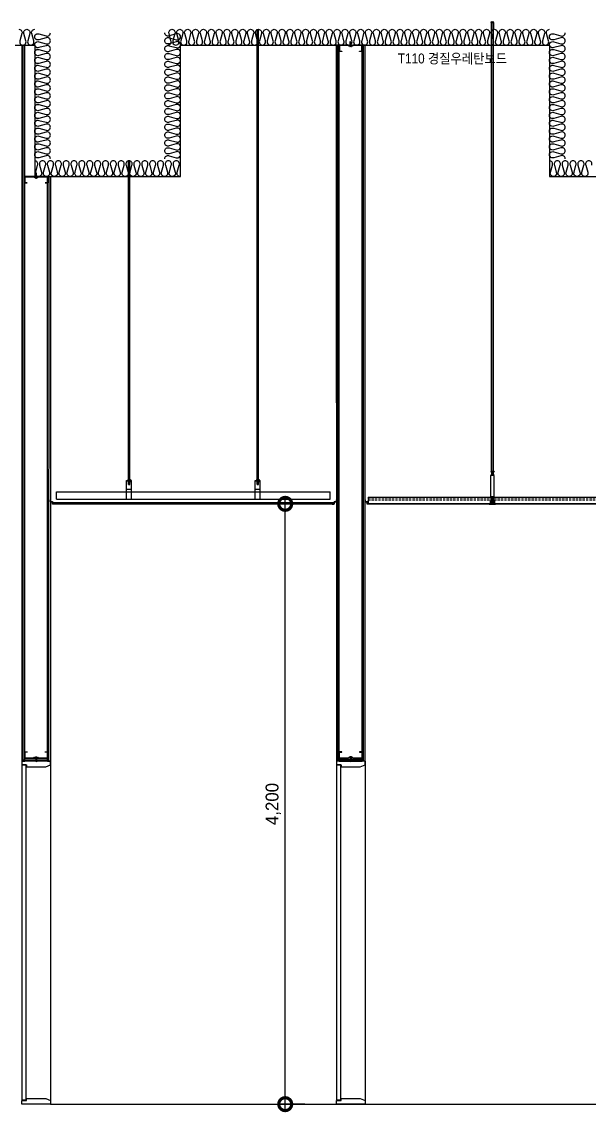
# Model space of a CAD drawing. Header units: millimetres. Extents: x 17311 to 801382, y -242618 to -104888.
# Drawn here: x 294861 to 298828, y -169286 to -161657 of the extents above; entities that cross this region are included whole.
import ezdxf
from ezdxf.enums import TextEntityAlignment as Align

# ---------------------------------------------------------------- set-up
doc = ezdxf.new("R2010")
doc.units = ezdxf.units.MM
doc.header["$LTSCALE"] = 250
for name, pattern in [('A2', [8, 2, -2, 2, -2]), ('CENTER', [50.8, 31.75, -6.35, 6.35, -6.35]), ('CENTER2', [28.575, 19.05, -3.175, 3.175, -3.175]), ('HIDDEN', [9.525, 6.35, -3.175])]:
    doc.linetypes.add(name, pattern=pattern)
doc.layers.get('Defpoints').update_dxf_attribs({"color": 151})
for name, color, linetype in [('8입면선', 8, 'Continuous'), ('A-CEIL', 8, 'Continuous'), ('A-CEIL_EL', 8, 'Continuous'), ('A-DOOR', 4, 'Continuous'), ('A-ELE8', 8, 'Continuous'), ('A-FIN', 6, 'Continuous'), ('A-WALL-D', 7, 'Continuous'), ('C-1', 252, 'Continuous'), ('C-HANGER', 8, 'Continuous'), ('C-HANGER-C', 8, 'Continuous'), ('C-sec', 252, 'Continuous'), ('C-STL4', 252, 'Continuous'), ('C-STL6', 8, 'Continuous'), ('C-T-BAR MAIN-', 252, 'Continuous'), ('C-삼성엔지니어링_CEILING', 252, 'Continuous'), ('C-압출', 252, 'Continuous'), ('GAGAM-DT', 7, 'Continuous'), ('ISL', 251, 'Continuous'), ('MO-S', 3, 'Continuous'), ('입면', 7, 'Continuous')]:
    doc.layers.add(name, color=color, linetype=linetype)
doc.layers.add('C-중심선', color=252, linetype='CENTER2', lineweight=20)
doc.layers.add('CK', color=221, linetype='Continuous', plot=False)
doc.layers.add('NOPLOT-단열', color=225, linetype='Continuous', plot=False)
doc.styles.add('Gdim', font='')
doc.styles.get('Gdim').set_extended_font_data('Dotum')
doc.dimstyles.new('Gdim50', dxfattribs={"dimscale": 30, "dimtxt": 3, "dimasz": 6, "dimexe": 1.5, "dimexo": 2, "dimgap": 1, "dimtad": 1, "dimdec": 0, "dimzin": 0, "dimdsep": 46, "dimlunit": 6, "dimtxsty": 'Gdim', "dimblk": 'DOTSMALL', "dimcen": 1.5, "dimdle": 1.5, "dimclrd": 256, "dimclre": 256, "dimclrt": 256, "dimazin": 0, "dimtfac": 1, "dimtdec": 0, "dimtix": 1, "dimtmove": 2, "dimatfit": 3, "dimldrblk": 'DOTSMALL', "dimfxl": 1.5, "dimtolj": 1, "dimtzin": 0, "dimlwd": -1, "dimlwe": -1, "dimarcsym": 1})

# ---------------------------------------------------------------- blocks, each defined once
blk = doc.blocks.new('usgh')
at = {"layer": 'C-STL4'}
blk.add_lwpolyline([(1763311, 329517), (1763311, 329599), (1763381, 329599), (1763381, 329517)], close=True, dxfattribs=at)
at = {"layer": 'C-압출', "color": 252, "linetype": 'Continuous', "lineweight": 40, "extrusion": (0, 0, -1)}
for p, q in [((1763325, 329522), (1763320, 329517)), ((1763325, 329599), (1763322, 329596)), ((1763322, 329596), (1763325, 329592)), ((1763325, 329592), (1763322, 329588)), ((1763322, 329588), (1763325, 329584)), ((1763325, 329584), (1763322, 329580)), ((1763322, 329580), (1763325, 329576)), ((1763325, 329576), (1763322, 329572)), ((1763322, 329572), (1763325, 329568)), ((1763325, 329568), (1763322, 329565)), ((1763322, 329565), (1763325, 329561)), ((1763325, 329561), (1763322, 329557)), ((1763322, 329557), (1763325, 329553)), ((1763325, 329553), (1763322, 329549)), ((1763322, 329549), (1763325, 329545)), ((1763325, 329545), (1763322, 329541)), ((1763322, 329541), (1763325, 329538)), ((1763325, 329538), (1763322, 329534)), ((1763322, 329534), (1763325, 329530)), ((1763325, 329530), (1763322, 329526)), ((1763322, 329526), (1763325, 329522)), ((1763363, 329517), (1763368, 329522)), ((1763364, 329596), (1763368, 329599)), ((1763368, 329592), (1763364, 329596)), ((1763364, 329588), (1763368, 329592)), ((1763368, 329584), (1763364, 329588)), ((1763364, 329580), (1763368, 329584)), ((1763368, 329576), (1763364, 329580)), ((1763364, 329572), (1763368, 329576)), ((1763368, 329568), (1763364, 329572)), ((1763364, 329565), (1763368, 329568)), ((1763368, 329561), (1763364, 329565)), ((1763364, 329557), (1763368, 329561)), ((1763368, 329553), (1763364, 329557)), ((1763364, 329549), (1763368, 329553)), ((1763368, 329545), (1763364, 329549)), ((1763364, 329541), (1763368, 329545)), ((1763368, 329538), (1763364, 329541)), ((1763364, 329534), (1763368, 329538)), ((1763368, 329530), (1763364, 329534)), ((1763364, 329526), (1763368, 329530)), ((1763368, 329522), (1763364, 329526))]:
    blk.add_line(p, q, dxfattribs=at)
at = {"layer": 'C-중심선'}
blk.add_line((1763346, 329623), (1763346, 329480), dxfattribs=at)
blk = doc.blocks.new('r6okghj')
at = {"layer": 'C-삼성엔지니어링_CEILING'}
for p, q in [((1770244, 316436), (1770234, 316431)), ((1770344, 316436), (1770244, 316436)), ((1770253, 316436), (1770264, 316431)), ((1770274, 316436), (1770264, 316431)), ((1770264, 316396), (1770264, 316431)), ((1770314, 316436), (1770324, 316431)), ((1770334, 316436), (1770324, 316431)), ((1770324, 316396), (1770324, 316431)), ((1770344, 316436), (1770354, 316431)), ((1770244, 316390), (1770234, 316396)), ((1770253, 316390), (1770264, 316396)), ((1770274, 316390), (1770264, 316396)), ((1770314, 316390), (1770324, 316396)), ((1770334, 316390), (1770324, 316396)), ((1770344, 316390), (1770354, 316396))]:
    blk.add_line(p, q, dxfattribs=at)
for points in [[(1770234, 316431), (1770234, 316396)], [(1770354, 316396), (1770354, 316431)], [(1770244, 316390), (1770344, 316390)]]:
    blk.add_lwpolyline(points, dxfattribs=at)
blk = doc.blocks.new('격자틀-1')
at = {"layer": 'C-HANGER'}
for p, q in [((-16.4, 230.4), (6.3, 230.4)), ((-16.4, 230.4), (-16.4, 228.9)), ((-16.4, 228.9), (6.3, 228.9)), ((6.3, 230.4), (6.3, 228.9))]:
    blk.add_line(p, q, dxfattribs=at)
at = {"layer": 'C-HANGER-C'}
for p, q in [((-16.1, 52.1), (-16.1, 202)), ((6, 202), (-16.1, 202)), ((6, 52.1), (6, 202)), ((6, 52.1), (-16.1, 52.1))]:
    blk.add_line(p, q, dxfattribs=at)
at = {"layer": 'C-STL6', "linetype": 'CENTER2', "ltscale": 20}
blk.add_line((-5, 52.7), (-5, -5), dxfattribs=at)
at = {"layer": 'C-T-BAR MAIN-'}
blk.add_lwpolyline([(-14.3, 41.1), (-14.3, 52.1), (4.2, 52.1), (4.2, 41.1), (2.2, 41.1), (2.2, 50.1), (-12.3, 50.1), (-12.3, 41.1), (-14.3, 41.1)], dxfattribs=at)
at = {"layer": 'C-삼성엔지니어링_CEILING'}
for p, q in [((-14, 202), (-14, 203.8)), ((-12.4, 210.8), (-13.9, 209.9)), ((-12.4, 203.8), (-13.9, 204.7)), ((2.3, 210.8), (-12.4, 210.8)), ((2.3, 203.8), (-12.4, 203.8)), ((-11.1, 210.8), (-9.5, 209.9)), ((-11.1, 203.8), (-9.5, 204.7)), ((-10.7, 220.3), (-2.2, 222)), ((-10.7, 220.3), (-9.9, 221.6)), ((-10.7, 218.1), (1, 220.5)), ((-10.7, 220.3), (-9.9, 219.4)), ((-10.7, 218.1), (-9.9, 219.4)), ((-10.7, 215.9), (1, 218.3)), ((-10.7, 218.1), (-9.9, 217.2)), ((-10.7, 215.9), (-9.9, 217.2)), ((-10.7, 213.7), (1, 216.1)), ((-10.7, 215.9), (-9.9, 215)), ((-10.7, 213.7), (-9.9, 215)), ((-10.7, 213.7), (-9.9, 212.8)), ((-10.4, 213.4), (-10.4, 210.8)), ((-10.3, 222), (-9.9, 221.6)), ((-9.9, 221.6), (-7.6, 222)), ((-9.9, 221.6), (-7.6, 222)), ((-9.9, 219.4), (-0.2, 221.3)), ((-9.9, 219.4), (-0.2, 221.3)), ((-9.9, 217.2), (-0.2, 219.1)), ((-9.9, 217.2), (-0.2, 219.1)), ((-9.9, 215), (-0.2, 216.9)), ((-9.9, 215), (-0.2, 216.9)), ((-9.9, 212.8), (-0.2, 214.7)), ((-9.9, 212.8), (-0.2, 214.7)), ((-8, 210.8), (-9.5, 209.9)), ((-9.5, 204.7), (-9.5, 209.9)), ((-8, 203.8), (-9.5, 204.7)), ((-2.1, 210.8), (-0.6, 209.9)), ((-2.1, 203.8), (-0.6, 204.7)), ((1, 210.8), (-0.6, 209.9)), ((-0.6, 204.7), (-0.6, 209.9)), ((1, 203.8), (-0.6, 204.7)), ((-0.2, 221.3), (0.4, 222)), ((-0.2, 221.3), (1, 220.5)), ((-0.2, 219.1), (1, 220.5)), ((-0.2, 219.1), (1, 218.3)), ((-0.2, 216.9), (1, 218.3)), ((-0.2, 216.9), (1, 216.1)), ((-0.2, 214.7), (1, 216.1)), ((0.3, 215.3), (0.3, 210.8)), ((0.3, 215.3), (0.3, 210.8)), ((2.3, 210.8), (3.8, 209.9)), ((2.3, 203.8), (3.8, 204.7)), ((3.9, 202), (3.9, 203.8))]:
    blk.add_line(p, q, dxfattribs=at)
for points in [[(3.9, 203.8), (-14, 203.8)], [(-13.9, 209.9), (-13.9, 204.7)], [(-12.4, 203.8), (2.3, 203.8)], [(3.8, 204.7), (3.8, 209.9)]]:
    blk.add_lwpolyline(points, dxfattribs=at)
at = {"layer": 'C-압출', "linetype": 'Continuous', "lineweight": 40, "extrusion": (0, 0, -1)}
for p, q in [((-25.1, 0.3), (-25.1, 2.2)), ((-24.8, 2.5), (-12.6, 2.5)), ((-10.1, 0), (-24.8, 0)), ((-12.3, 2.8), (-12.3, 28.3)), ((-10.1, 50), (-8.3, 50)), ((-9.8, 19.7), (-9.8, 18.9)), ((-9.8, 18.9), (-9.2, 18.3)), ((-9.2, 18.3), (-9.8, 17.6)), ((-9.8, 17.6), (-9.2, 17)), ((-9.2, 17), (-9.8, 16.4)), ((-9.8, 16.4), (-9.2, 15.8)), ((-9.2, 15.8), (-9.8, 15.1)), ((-9.8, 15.1), (-9.2, 14.5)), ((-9.2, 14.5), (-9.8, 13.9)), ((-9.8, 13.9), (-9.2, 13.2)), ((-9.2, 13.2), (-9.8, 12.6)), ((-9.8, 12.6), (-9.2, 12)), ((-9.2, 12), (-9.8, 11.4)), ((-9.8, 11.4), (-9.2, 10.8)), ((-9.2, 10.8), (-9.8, 10.1)), ((-9.8, 10.1), (-9.2, 9.5)), ((-9.2, 9.5), (-9.8, 8.9)), ((-9.8, 8.9), (-9.2, 8.2)), ((-9.2, 8.2), (-9.8, 7.6)), ((-9.8, 7.6), (-9.2, 7)), ((-9.2, 7), (-9.8, 6.4)), ((-9.8, 6.4), (-9.2, 5.8)), ((-9.2, 5.8), (-9.8, 5.1)), ((-9.8, 5.1), (-9.2, 4.5)), ((-9.2, 4.5), (-9.8, 3.9)), ((-9.8, 3.9), (-9.2, 3.2)), ((-9.2, 3.2), (-9.8, 2.6)), ((-9.8, 2.6), (-9.2, 2)), ((-9.2, 2), (-9.8, 1.4)), ((-9.8, 1.4), (-9.8, 0.6)), ((-9.8, 0.6), (-9.8, 0.3)), ((-0.6, 20), (-9.5, 20)), ((-8.1, 49.7), (-8.1, 49.5)), ((-2, 49), (-2, 49.7)), ((-1.7, 50), (0.1, 50)), ((-0.9, 17.6), (-0.3, 18.3)), ((-0.3, 17), (-0.9, 17.6)), ((-0.9, 16.4), (-0.3, 17)), ((-0.3, 15.8), (-0.9, 16.4)), ((-0.9, 15.1), (-0.3, 15.8)), ((-0.3, 14.5), (-0.9, 15.1)), ((-0.9, 13.9), (-0.3, 14.5)), ((-0.3, 13.2), (-0.9, 13.9)), ((-0.9, 12.6), (-0.3, 13.2)), ((-0.3, 12), (-0.9, 12.6)), ((-0.9, 11.4), (-0.3, 12)), ((-0.3, 10.8), (-0.9, 11.4)), ((-0.9, 10.1), (-0.3, 10.8)), ((-0.3, 9.5), (-0.9, 10.1)), ((-0.9, 8.9), (-0.3, 9.5)), ((-0.3, 8.2), (-0.9, 8.9)), ((-0.9, 7.6), (-0.3, 8.2)), ((-0.3, 7), (-0.9, 7.6)), ((-0.9, 6.4), (-0.3, 7)), ((-0.3, 5.8), (-0.9, 6.4)), ((-0.9, 5.1), (-0.3, 5.8)), ((-0.3, 4.5), (-0.9, 5.1)), ((-0.9, 3.9), (-0.3, 4.5)), ((-0.3, 3.2), (-0.9, 3.9)), ((-0.9, 2.6), (-0.3, 3.2)), ((-0.3, 2), (-0.9, 2.6)), ((-0.9, 1.4), (-0.3, 2)), ((-0.3, 0.8), (-0.9, 1.4)), ((-0.3, 18.3), (-0.3, 19.7)), ((-0.3, 0.3), (-0.3, 0.8)), ((14.7, 0), (0, 0)), ((2.2, 28.3), (2.2, 2.8)), ((2.5, 2.5), (14.7, 2.5)), ((14.9, 2.2), (14.9, 0.3))]:
    blk.add_line(p, q, dxfattribs=at)
at = {"layer": 'C-압출', "linetype": 'Continuous', "lineweight": 40}
for p, q in [((-12.3, 28.3), (-12.3, 49.7)), ((-12, 50), (-8.3, 50)), ((-9.3, 31.3), (-9.3, 44.7)), ((-9, 45), (-8.3, 45)), ((-9, 31), (-1.1, 31)), ((-8.1, 49.7), (-8.1, 45.3)), ((-2, 49.7), (-2, 45.3)), ((-1.7, 50), (1.9, 50)), ((-1.7, 45), (-1.1, 45)), ((-0.8, 31.3), (-0.8, 44.7)), ((2.2, 28.3), (2.2, 49.7))]:
    blk.add_line(p, q, dxfattribs=at)
at = {"layer": 'C-압출', "linetype": 'Continuous', "lineweight": 40, "extrusion": (0, 0, -1)}
for centre, start, end in [((24.8, 0.3), 270, 0), ((12.6, 2.8), 180, 270), ((10.1, 0.3), 180, 270), ((9.5, 19.7), 0, 90), ((8.3, 49.7), 90, 180), ((1.7, 49.7), 0, 90), ((0.6, 19.7), 90, 180), ((0, 0.3), 270, 0), ((-2.5, 2.8), 270, 0), ((-14.7, 2.2), 90, 180), ((-14.7, 0.3), 180, 270)]:
    blk.add_arc(centre, 0.3, start, end, dxfattribs=at)
at = {"layer": 'C-압출', "linetype": 'Continuous', "lineweight": 40}
for centre, start, end in [((-12, 49.7), 90, 180), ((-9, 44.7), 90, 180), ((-9, 31.3), 180, 270), ((-8.3, 49.7), 0, 90), ((-8.3, 45.3), 270, 0), ((-1.7, 45.3), 180, 270), ((-1.1, 44.7), 0, 90), ((-1.1, 31.3), 270, 0), ((1.9, 49.7), 0, 90)]:
    blk.add_arc(centre, 0.3, start, end, dxfattribs=at)
at = {"layer": 'C-압출'}
blk.add_arc((-1.7, 49.7), 0.3, 90, 180, dxfattribs=at)
at = {"layer": 'C-중심선', "linetype": 'CENTER', "lineweight": 5}
blk.add_line((-14.5, 25.5), (4.4, 25.5), dxfattribs=at)
at = {"layer": 'C-HANGER-C'}
for name, p, xscale, yscale, zscale in [('r6okghj', (-263370.1, -46847), 0.1487691112046762, 0.1487691112046762, 0.1487691112046762), ('usgh', (-176673.6, -32977.4), 0.1001893939418906, 0.1001893939418906, 0.1001893939418906)]:
    blk.add_blockref(name, p, dxfattribs=dict(at, xscale=xscale, yscale=yscale, zscale=zscale))
blk = doc.blocks.new('_DotSmall')
at = {"color": 0, "linetype": 'ByBlock', "const_width": 0.5}
blk.add_lwpolyline([(-0.0625, 0, 1), (0.0625, 0, 1)], format="xyb", close=True, dxfattribs=at)
blk = doc.blocks.new('*D60')
at = {"layer": 'CK', "transparency": 16777216}
for p, q in [((296702.6, -169274.5), (296702.6, -164984.5)), ((296840.9, -165029.5), (296657.6, -165029.5)), ((296840.9, -169229.5), (296657.6, -169229.5))]:
    blk.add_line(p, q, dxfattribs=at)
at = {"layer": 'Defpoints', "color": 0, "transparency": 16777216}
for p in [(296702.6, -165029.5), (296900.9, -165029.5), (296900.9, -169229.5)]:
    blk.add_point(p, dxfattribs=at)
at = {"layer": 'CK', "transparency": 16777216, "xscale": 180, "yscale": 180, "zscale": 180}
for p, rotation in [((296702.6, -165029.5), 90), ((296702.6, -169229.5), 270)]:
    blk.add_blockref('_DotSmall', p, dxfattribs=dict(at, rotation=rotation))
at = {"layer": 'CK', "transparency": 16777216, "insert": (296618.9, -167129.5), "char_height": 90, "attachment_point": 5, "rotation": 90, "style": 'Gdim'}
blk.add_mtext('\\A1;4,200', dxfattribs=at)
blk = doc.blocks.new('*U94')
at = {"layer": '8입면선', "color": 8}
for p, q in [((10, 0), (9.4, 5010)), ((190, 0), (189.4, 5010)), ((190, 10), (10, 10))]:
    blk.add_line(p, q, dxfattribs=at)
at = {"layer": 'A-WALL-D'}
for p, q in [((-0.6, 5010), (0, 0)), ((19.4, 5010), (-0.6, 5010)), ((20, 10), (19.4, 5010)), ((180, 10), (179.4, 5010)), ((199.4, 5010), (179.4, 5010)), ((199.4, 5010), (200, 0)), ((20, 0), (0, 0)), ((180, 20), (20, 20)), ((20, 0), (180, 0)), ((200, 0), (180, 0))]:
    blk.add_line(p, q, dxfattribs=at)
at = {"layer": 'GAGAM-DT', "color": 8}
for p, q in [((97.1, 5004.2), (97.1, 5035.6)), ((102.1, 5030.1), (97.1, 5035.6)), ((104.6, 5004.2), (94.6, 5004.2)), ((94.6, 5004.2), (94.6, 5000.7)), ((103.1, 4999.2), (96.1, 4999.2)), ((97.1, 5004.2), (97.1, 4999.2)), ((102.1, 5004.2), (102.1, 5030.1)), ((102.1, 5004.2), (102.1, 4999.2)), ((104.6, 5004.2), (104.6, 5000.7)), ((95.1, 25.8), (95.1, 29.3)), ((105.1, 25.8), (95.1, 25.8)), ((103.6, 30.8), (96.7, 30.8)), ((97.6, 25.8), (97.6, 30.8)), ((97.6, 25.8), (97.6, -5.6)), ((102.6, 25.8), (102.6, 30.8)), ((102.6, 25.8), (102.6, -0.1)), ((105.1, 25.8), (105.1, 29.3)), ((102.6, -0.1), (97.6, -5.6))]:
    blk.add_line(p, q, dxfattribs=at)
for centre, start, end in [((96.1, 5000.7), 180, 270), ((103.1, 5000.7), 270, 0), ((96.7, 29.3), 90, 180), ((103.6, 29.3), 0, 90)]:
    blk.add_arc(centre, 1.51, start, end, dxfattribs=at)
at = {"layer": '입면', "color": 6}
for p, q in [((19.4, 4965), (19.4, 5010)), ((19.4, 5010), (84.8, 5010)), ((37.3, 4965), (19.4, 4965)), ((84.2, 5008.8), (20.6, 5008.8)), ((20.6, 5008.8), (20.6, 4966.2)), ((20.6, 4966.2), (37.3, 4966.2)), ((37.3, 4966.2), (37.3, 4965)), ((89.2, 5003), (84.2, 5008.8)), ((84.8, 5010), (89.8, 5004.2)), ((109.7, 5003), (89.2, 5003)), ((89.8, 5004.2), (109.1, 5004.2)), ((109.1, 5004.2), (114.1, 5010)), ((114.7, 5008.8), (109.7, 5003)), ((114.1, 5010), (179.4, 5010)), ((178.2, 5008.8), (114.7, 5008.8)), ((161.6, 4965), (161.6, 4966.2)), ((161.6, 4966.2), (178.2, 4966.2)), ((179.4, 4965), (161.6, 4965)), ((178.2, 4966.2), (178.2, 5008.8)), ((179.4, 5010), (179.4, 4965)), ((37.8, 65), (20, 65)), ((20, 65), (20, 20)), ((20, 20), (85.3, 20)), ((21.2, 21.2), (21.2, 63.8)), ((21.2, 63.8), (37.8, 63.8)), ((84.8, 21.2), (21.2, 21.2)), ((37.8, 63.8), (37.8, 65)), ((89.8, 27), (84.8, 21.2)), ((85.3, 20), (90.3, 25.8)), ((110.2, 27), (89.8, 27)), ((90.3, 25.8), (109.7, 25.8)), ((109.7, 25.8), (114.7, 20)), ((115.2, 21.2), (110.2, 27)), ((114.7, 20), (180, 20)), ((178.8, 21.2), (115.2, 21.2)), ((180, 65), (162.2, 65)), ((162.2, 65), (162.2, 63.8)), ((162.2, 63.8), (178.8, 63.8)), ((178.8, 63.8), (178.8, 21.2)), ((180, 20), (180, 65))]:
    blk.add_line(p, q, dxfattribs=at)
blk = doc.blocks.new('A$Cb1629e6f')
at = {"layer": '8입면선', "color": 8}
for p, q in [((-10, 0), (-10.4, 5010)), ((-190, 0), (-190.4, 4090)), ((-10, 10), (-190, 10))]:
    blk.add_line(p, q, dxfattribs=at)
at = {"layer": 'A-WALL-D'}
for p, q in [((-20, 10), (-20.4, 5010)), ((-0.4, 5010), (-20.4, 5010)), ((-0.4, 5010), (0, 0)), ((-200.4, 4090), (-200, 0)), ((-180.4, 4090), (-200.4, 4090)), ((-180, 10), (-180.4, 4090)), ((-180, 0), (-200, 0)), ((-20, 20), (-180, 20)), ((-180, 0), (-20, 0)), ((0, 0), (-20, 0))]:
    blk.add_line(p, q, dxfattribs=at)
at = {"layer": 'GAGAM-DT', "color": 8}
for p, q in [((-95.3, 4084.2), (-105.3, 4084.2)), ((-105.3, 4084.2), (-105.3, 4080.7)), ((-96.8, 4079.2), (-103.8, 4079.2)), ((-102.8, 4084.2), (-102.8, 4115.6)), ((-97.8, 4110.1), (-102.8, 4115.6)), ((-102.8, 4084.2), (-102.8, 4079.2)), ((-97.8, 4084.2), (-97.8, 4110.1)), ((-97.8, 4084.2), (-97.8, 4079.2)), ((-95.3, 4084.2), (-95.3, 4080.7)), ((-104.9, 25.8), (-104.9, 29.3)), ((-94.9, 25.8), (-104.9, 25.8)), ((-96.4, 30.8), (-103.3, 30.8)), ((-102.4, 25.8), (-102.4, 30.8)), ((-102.4, 25.8), (-102.4, -5.6)), ((-97.4, 25.8), (-97.4, 30.8)), ((-97.4, 25.8), (-97.4, -0.1)), ((-94.9, 25.8), (-94.9, 29.3)), ((-97.4, -0.1), (-102.4, -5.6))]:
    blk.add_line(p, q, dxfattribs=at)
for centre, start, end in [((-103.8, 4080.7), 180, 270), ((-96.8, 4080.7), 270, 0), ((-103.3, 29.3), 90, 180), ((-96.4, 29.3), 0, 90)]:
    blk.add_arc(centre, 1.51, start, end, dxfattribs=at)
at = {"layer": '입면', "color": 6}
for p, q in [((-180.4, 4045), (-180.4, 4090)), ((-180.4, 4090), (-115.1, 4090)), ((-162.6, 4045), (-180.4, 4045)), ((-115.7, 4088.8), (-179.2, 4088.8)), ((-179.2, 4088.8), (-179.2, 4046.2)), ((-179.2, 4046.2), (-162.6, 4046.2)), ((-162.6, 4046.2), (-162.6, 4045)), ((-110.7, 4083), (-115.7, 4088.8)), ((-115.1, 4090), (-110.1, 4084.2)), ((-90.2, 4083), (-110.7, 4083)), ((-110.1, 4084.2), (-90.8, 4084.2)), ((-90.8, 4084.2), (-85.8, 4090)), ((-85.2, 4088.8), (-90.2, 4083)), ((-85.8, 4090), (-20.4, 4090)), ((-21.6, 4088.8), (-85.2, 4088.8)), ((-38.3, 4045), (-38.3, 4046.2)), ((-38.3, 4046.2), (-21.6, 4046.2)), ((-20.4, 4045), (-38.3, 4045)), ((-21.6, 4046.2), (-21.6, 4088.8)), ((-20.4, 4090), (-20.4, 4045)), ((-162.2, 65), (-180, 65)), ((-180, 65), (-180, 20)), ((-180, 20), (-114.7, 20)), ((-178.8, 21.2), (-178.8, 63.8)), ((-178.8, 63.8), (-162.2, 63.8)), ((-115.2, 21.2), (-178.8, 21.2)), ((-162.2, 63.8), (-162.2, 65)), ((-110.2, 27), (-115.2, 21.2)), ((-114.7, 20), (-109.7, 25.8)), ((-89.8, 27), (-110.2, 27)), ((-109.7, 25.8), (-90.3, 25.8)), ((-90.3, 25.8), (-85.3, 20)), ((-84.8, 21.2), (-89.8, 27)), ((-85.3, 20), (-20, 20)), ((-21.2, 21.2), (-84.8, 21.2)), ((-20, 65), (-37.8, 65)), ((-37.8, 65), (-37.8, 63.8)), ((-37.8, 63.8), (-21.2, 63.8)), ((-21.2, 63.8), (-21.2, 21.2)), ((-20, 20), (-20, 65))]:
    blk.add_line(p, q, dxfattribs=at)

msp = doc.modelspace()

# ---------------------------------------------------------------- linework, layer by layer
at = {"layer": 'A-CEIL'}
for p, q in [((295083.8, -165019.5, 0), (297037.6, -165019.5, 0)), ((295083.8, -165029.5, 0), (297037.6, -165029.5, 0))]:
    msp.add_line(p, q, dxfattribs=at)
at = {"layer": 'A-CEIL_EL'}
for p, q in [((296506.2, -164893.7, 0), (296506.2, -161709.5, 0)), ((296515.2, -164893.7, 0), (296515.2, -161709.5, 0)), ((295606.2, -164893.7, 0), (295606.2, -162629.5, 0)), ((295615.2, -164893.7, 0), (295615.2, -162629.5, 0)), ((295593.2, -164997.7), (295593.2, -164866.5)), ((295593.2, -164866.5), (295628.2, -164866.5)), ((295593.2, -164867.7), (295628.2, -164867.7)), ((295593.2, -164926), (295628.2, -164926)), ((295597.2, -164865), (295624.1, -164865)), ((295597.2, -164865), (295597.2, -164866.5)), ((295597.2, -164867.7), (295597.2, -164869.2)), ((295597.2, -164869.2), (295624.1, -164869.2)), ((295601.1, -164860), (295620.2, -164860)), ((295601.1, -164860), (295601.1, -164865)), ((295601.1, -164869.2), (295601.1, -164874.2)), ((295601.1, -164874.2), (295620.2, -164874.2)), ((295606.2, -164893.7), (295606.2, -164874.2)), ((295615.2, -164893.7), (295615.2, -164874.2)), ((295620.2, -164860), (295620.2, -164865)), ((295620.2, -164869.2), (295620.2, -164874.2)), ((295624.1, -164865), (295624.1, -164866.5)), ((295624.1, -164867.7), (295624.1, -164869.2)), ((295628.2, -164997.7), (295628.2, -164866.5)), ((296493.2, -164997.7), (296493.2, -164866.5)), ((296493.2, -164866.5), (296528.2, -164866.5)), ((296493.2, -164867.7), (296528.2, -164867.7)), ((296493.2, -164926), (296528.2, -164926)), ((296497.2, -164865), (296524.1, -164865)), ((296497.2, -164865), (296497.2, -164866.5)), ((296497.2, -164867.7), (296497.2, -164869.2)), ((296497.2, -164869.2), (296524.1, -164869.2)), ((296501.1, -164860), (296520.2, -164860)), ((296501.1, -164860), (296501.1, -164865)), ((296501.1, -164869.2), (296501.1, -164874.2)), ((296501.1, -164874.2), (296520.2, -164874.2)), ((296506.2, -164893.7), (296506.2, -164874.2)), ((296515.2, -164893.7), (296515.2, -164874.2)), ((296520.2, -164860), (296520.2, -164865)), ((296520.2, -164869.2), (296520.2, -164874.2)), ((296524.1, -164865), (296524.1, -164866.5)), ((296524.1, -164867.7), (296524.1, -164869.2)), ((296528.2, -164997.7), (296528.2, -164866.5)), ((295103.7, -164946.5), (297017.7, -164946.5)), ((295103.7, -164996.5), (295103.7, -164946.5)), ((295103.7, -164996.5), (297017.7, -164996.5)), ((295593.2, -164946.5), (295628.2, -164946.5)), ((295593.2, -164996.5), (295628.2, -164996.5)), ((295593.2, -164997.7), (295628.2, -164997.7)), ((296493.2, -164946.5), (296528.2, -164946.5)), ((296493.2, -164996.5), (296528.2, -164996.5)), ((296493.2, -164997.7), (296528.2, -164997.7)), ((297017.7, -164996.5), (297017.7, -164946.5))]:
    msp.add_line(p, q, dxfattribs=at)
for centre in [(295610.7, -164882.1), (296510.7, -164882.1)]:
    msp.add_arc(centre, 12.4, 248.71498, 291.28502, dxfattribs=at)
at = {"layer": 'A-DOOR', "linetype": 'Continuous'}
for points in [[(294860.7, -166854.5), (294893.7, -166854.5), (294893.7, -166869.5), (295027.7, -166869.5), (295060.7, -166854.5), (295060.7, -166829.5), (294860.7, -166829.5)], [(297060.7, -166854.5), (297093.7, -166854.5), (297093.7, -166869.5), (297227.7, -166869.5), (297260.7, -166854.5), (297260.7, -166829.5), (297060.7, -166829.5)], [(294860.7, -169199.5), (294890.7, -169199.5), (294890.7, -166854.5), (294860.7, -166854.5)], [(297060.7, -169199.5), (297090.7, -169199.5), (297090.7, -166854.5), (297060.7, -166854.5)], [(294860.7, -169204.5), (294893.7, -169204.5), (294893.7, -169189.5), (295027.7, -169189.5), (295060.7, -169204.5), (295060.7, -169229.5), (294860.7, -169229.5)], [(297060.7, -169204.5), (297093.7, -169204.5), (297093.7, -169189.5), (297227.7, -169189.5), (297260.7, -169204.5), (297260.7, -169229.5), (297060.7, -169229.5)]]:
    msp.add_lwpolyline(points, close=True, dxfattribs=at)
at = {"layer": 'A-ELE8'}
for points in [[(295060.7, -166829.5), (295060.7, -169229.5)], [(297260.7, -166829.5), (297260.7, -169229.5)]]:
    msp.add_lwpolyline(points, dxfattribs=at)
at = {"layer": 'A-FIN'}
for p, q in [((295060.7, -169229.5), (360660.7, -169229.5)), ((297260.7, -169229.5), (327760.7, -169229.5))]:
    msp.add_line(p, q, dxfattribs=at)
at = {"layer": 'C-1', "linetype": 'A2'}
for p, q in [((298143.1, -161662.3), (298142, -161659.5)), ((298146.9, -161666.7), (298142.6, -161656.9)), ((298148.2, -161657.2), (298142.6, -161658.4)), ((298143.1, -161662.3), (298144, -161662)), ((298143.8, -161664), (298144.7, -161663.7)), ((298144.9, -161666.7), (298143.8, -161664)), ((298144.7, -161663.7), (298144, -161662)), ((298144.9, -161709.5), (298144.9, -161666.7)), ((298146.9, -161709.5), (298146.9, -161666.7)), ((298151.8, -161665.9), (298149.2, -161657.7)), ((298151.8, -161665.9), (298154.4, -161657.7)), ((298160.9, -161658.4), (298155.3, -161657.2)), ((298156.6, -161666.7), (298160.9, -161656.9)), ((298156.6, -161666.7), (298156.6, -161709.5)), ((298158.6, -161666.7), (298159.7, -161664)), ((298158.6, -161666.7), (298158.6, -161709.5)), ((298158.8, -161663.7), (298159.5, -161662)), ((298159.7, -161664), (298158.8, -161663.7)), ((298160.4, -161662.3), (298159.5, -161662)), ((298160.4, -161662.3), (298161.5, -161659.5))]:
    msp.add_line(p, q, dxfattribs=at)
for centre, start, end in [((298142.8, -161659.2), 102.52881, 201.80141), ((298148.4, -161658), 17.65012, 102.52881), ((298155.1, -161658), 77.47119, 162.34988), ((298160.8, -161659.2), 338.19859, 77.47119)]:
    msp.add_arc(centre, 0.808, start, end, dxfattribs=at)
at = {"layer": 'C-HANGER'}
for p, q in [((298144.6, -164801.5), (298144.6, -161709.5)), ((298145.5, -164801.5), (298145.5, -161709.5)), ((298158, -164801.5), (298158, -161709.5)), ((298158.9, -164801.5), (298158.9, -161709.5))]:
    msp.add_line(p, q, dxfattribs=at)
at = {"layer": 'C-sec'}
for points in [[(297283.6, -165028.7), (298137.8, -165028.7, 0.361786), (298138.1, -165028.4), (298138.1, -165006.7), (298138.8, -165006.7), (298138.8, -165029.2, -0.414214), (298138.5, -165029.5), (297282.9, -165029.5, -0.414214), (297282.6, -165029.2), (297282.6, -165006.7), (297283.3, -165006.7), (297283.3, -165028.4, 0.414214), (297283.6, -165028.7)], [(298165.7, -165028.7), (299337.8, -165028.7, 0.361786), (299338.1, -165028.4), (299338.1, -165006.7), (299338.8, -165006.7), (299338.8, -165029.2, -0.414214), (299338.5, -165029.5), (298165.1, -165029.5, -0.414214), (298164.8, -165029.2), (298164.8, -165006.7), (298165.5, -165006.7), (298165.5, -165028.4, 0.414214), (298165.8, -165028.7)]]:
    msp.add_lwpolyline(points, format="xyb", dxfattribs=at)
at = {"layer": 'C-STL6'}
msp.add_line((297282.6, -164982), (358438.8, -164982), dxfattribs=at)
at = {"layer": 'C-STL6', "linetype": 'HIDDEN', "ltscale": 0.01}
for p, q in [((297282.6, -164982), (297282.6, -165000.9)), ((297282.6, -164986.9), (358438.8, -164986.9)), ((297282.6, -165000.9), (358438.8, -165000.9))]:
    msp.add_line(p, q, dxfattribs=at)
at = {"layer": 'ISL'}
for p, q in [((295083.8, -165029.5), (295083.8, -165019.5)), ((297037.6, -165029.5), (297037.6, -165019.5))]:
    msp.add_line(p, q, dxfattribs=at)
for points in [[(294840.7, -161709.5, -0.524856), (294861.2, -161739.3), (294847.6, -161789.7, 1.449198), (294888.7, -161789.7), (294875.1, -161739.3, -0.524856), (294895.7, -161709.5, -0.524856), (294916.2, -161739.3), (294902.6, -161789.7, 1.449198), (294943.7, -161789.7), (294930.1, -161739.3, -0.524856), (294950.7, -161709.5)], [(295883.2, -161819.5, 0.524933), (295903.7, -161789.7), (295890.1, -161739.3, -0.524856), (295910.7, -161709.5, -0.524856), (295931.2, -161739.3), (295917.6, -161789.7, 1.449198), (295958.7, -161789.7), (295945.1, -161739.3, -0.524856), (295965.7, -161709.5, -0.524856), (295986.2, -161739.3), (295972.6, -161789.7, 1.449198), (296013.7, -161789.7), (296000.1, -161739.3, -0.524856), (296020.7, -161709.5, -0.524856), (296041.2, -161739.3), (296027.6, -161789.7, 1.449198), (296068.7, -161789.7), (296055.1, -161739.3, -0.524856), (296075.7, -161709.5, -0.524856), (296096.2, -161739.3), (296082.6, -161789.7, 1.449198), (296123.7, -161789.7), (296110.1, -161739.3, -0.524856), (296130.7, -161709.5, -0.524856), (296151.2, -161739.3), (296137.6, -161789.7, 1.449198), (296178.7, -161789.7), (296165.1, -161739.3, -0.524856), (296185.7, -161709.5, -0.524856), (296206.2, -161739.3), (296192.6, -161789.7, 1.449198), (296233.7, -161789.7), (296220.1, -161739.3, -0.524856), (296240.7, -161709.5, -0.524856), (296261.2, -161739.3), (296247.6, -161789.7, 1.449198), (296288.7, -161789.7), (296275.1, -161739.3, -0.524856), (296295.7, -161709.5, -0.524856), (296316.2, -161739.3), (296302.6, -161789.7, 1.449198), (296343.7, -161789.7), (296330.1, -161739.3, -0.524856), (296350.7, -161709.5, -0.524856), (296371.2, -161739.3), (296357.6, -161789.7, 1.449198), (296398.7, -161789.7), (296385.1, -161739.3, -0.524856), (296405.7, -161709.5, -0.524856), (296426.2, -161739.3), (296412.6, -161789.7, 1.449198), (296453.7, -161789.7), (296440.1, -161739.3, -0.524856), (296460.7, -161709.5, -0.524856), (296481.2, -161739.3), (296467.6, -161789.7, 1.449198), (296508.7, -161789.7), (296495.1, -161739.3, -0.524856), (296515.7, -161709.5, -0.524856), (296536.2, -161739.3), (296522.6, -161789.7, 1.449198), (296563.7, -161789.7), (296550.1, -161739.3, -0.524856), (296570.7, -161709.5, -0.524856), (296591.2, -161739.3), (296577.6, -161789.7, 1.449198), (296618.7, -161789.7), (296605.1, -161739.3, -0.524856), (296625.7, -161709.5, -0.524856), (296646.2, -161739.3), (296632.6, -161789.7, 1.449198), (296673.7, -161789.7), (296660.1, -161739.3, -0.524856), (296680.7, -161709.5, -0.524856), (296701.2, -161739.3), (296687.6, -161789.7, 1.449198), (296728.7, -161789.7), (296715.1, -161739.3, -0.524856), (296735.7, -161709.5, -0.524856), (296756.2, -161739.3), (296742.6, -161789.7, 1.449198), (296783.7, -161789.7), (296770.1, -161739.3, -0.524856), (296790.7, -161709.5, -0.524856), (296811.2, -161739.3), (296797.6, -161789.7, 1.449198), (296838.7, -161789.7), (296825.1, -161739.3, -0.524856), (296845.7, -161709.5, -0.524856), (296866.2, -161739.3), (296852.6, -161789.7, 1.449198), (296893.7, -161789.7), (296880.1, -161739.3, -0.524856), (296900.7, -161709.5, -0.524856), (296921.2, -161739.3), (296907.6, -161789.7, 1.449198), (296948.7, -161789.7), (296935.1, -161739.3, -0.524856), (296955.7, -161709.5, -0.524856), (296976.2, -161739.3), (296962.6, -161789.7, 1.449198), (297003.7, -161789.7), (296990.1, -161739.3, -0.524856), (297010.7, -161709.5, -0.524856), (297031.2, -161739.3), (297017.6, -161789.7, 1.449198), (297058.7, -161789.7), (297045.1, -161739.3, -0.524856), (297065.7, -161709.5, -0.524856), (297086.2, -161739.3), (297072.6, -161789.7, 1.449198), (297113.7, -161789.7), (297100.1, -161739.3, -0.524856), (297120.7, -161709.5, -0.524856), (297141.2, -161739.3), (297127.6, -161789.7, 1.449198), (297168.7, -161789.7), (297155.1, -161739.3, -0.524856), (297175.7, -161709.5, -0.524856), (297196.2, -161739.3), (297182.6, -161789.7, 1.449198), (297223.7, -161789.7), (297210.1, -161739.3, -0.524856), (297230.7, -161709.5, -0.524856), (297251.2, -161739.3), (297237.6, -161789.7, 1.449198), (297278.7, -161789.7), (297265.1, -161739.3, -0.524856), (297285.7, -161709.5, -0.524856), (297306.2, -161739.3), (297292.6, -161789.7, 1.449198), (297333.7, -161789.7), (297320.1, -161739.3, -0.524856), (297340.7, -161709.5, -0.524856), (297361.2, -161739.3), (297347.6, -161789.7, 1.449198), (297388.7, -161789.7), (297375.1, -161739.3, -0.524856), (297395.7, -161709.5, -0.524856), (297416.2, -161739.3), (297402.6, -161789.7, 1.449198), (297443.7, -161789.7), (297430.1, -161739.3, -0.524856), (297450.7, -161709.5, -0.524856), (297471.2, -161739.3), (297457.6, -161789.7, 1.449198), (297498.7, -161789.7), (297485.1, -161739.3, -0.524856), (297505.7, -161709.5, -0.524856), (297526.2, -161739.3), (297512.6, -161789.7, 1.449198), (297553.7, -161789.7), (297540.1, -161739.3, -0.524856), (297560.7, -161709.5, -0.524856), (297581.2, -161739.3), (297567.6, -161789.7, 1.449198), (297608.7, -161789.7), (297595.1, -161739.3, -0.524856), (297615.7, -161709.5, -0.524856), (297636.2, -161739.3), (297622.6, -161789.7, 1.449198), (297663.7, -161789.7), (297650.1, -161739.3, -0.524856), (297670.7, -161709.5, -0.524856), (297691.2, -161739.3), (297677.6, -161789.7, 1.449198), (297718.7, -161789.7), (297705.1, -161739.3, -0.524856), (297725.7, -161709.5, -0.524856), (297746.2, -161739.3), (297732.6, -161789.7, 1.449198), (297773.7, -161789.7), (297760.1, -161739.3, -0.524856), (297780.7, -161709.5, -0.524856), (297801.2, -161739.3), (297787.6, -161789.7, 1.449198), (297828.7, -161789.7), (297815.1, -161739.3, -0.524856), (297835.7, -161709.5, -0.524856), (297856.2, -161739.3), (297842.6, -161789.7, 1.449198), (297883.7, -161789.7), (297870.1, -161739.3, -0.524856), (297890.7, -161709.5, -0.524856), (297911.2, -161739.3), (297897.6, -161789.7, 1.449198), (297938.7, -161789.7), (297925.1, -161739.3, -0.524856), (297945.7, -161709.5, -0.524856), (297966.2, -161739.3), (297952.6, -161789.7, 1.449198), (297993.7, -161789.7), (297980.1, -161739.3, -0.524856), (298000.7, -161709.5, -0.524856), (298021.2, -161739.3), (298007.6, -161789.7, 1.449198), (298048.7, -161789.7), (298035.1, -161739.3, -0.524856), (298055.7, -161709.5, -0.524856), (298076.2, -161739.3), (298062.6, -161789.7, 1.449198), (298103.7, -161789.7), (298090.1, -161739.3, -0.524856), (298110.7, -161709.5, -0.524856), (298131.2, -161739.3), (298117.6, -161789.7, 1.449198), (298158.7, -161789.7), (298145.1, -161739.3, -0.524856), (298165.7, -161709.5, -0.524856), (298186.2, -161739.3), (298172.6, -161789.7, 1.449198), (298213.7, -161789.7), (298200.1, -161739.3, -0.524856), (298220.7, -161709.5, -0.524856), (298241.2, -161739.3), (298227.6, -161789.7, 1.449198), (298268.7, -161789.7), (298255.1, -161739.3, -0.524856), (298275.7, -161709.5, -0.524856), (298296.2, -161739.3), (298282.6, -161789.7, 1.449198), (298323.7, -161789.7), (298310.1, -161739.3, -0.524856), (298330.7, -161709.5, -0.524856), (298351.2, -161739.3), (298337.6, -161789.7, 1.449198), (298378.7, -161789.7), (298365.1, -161739.3, -0.524856), (298385.7, -161709.5, -0.524856), (298406.2, -161739.3), (298392.6, -161789.7, 1.449198), (298433.7, -161789.7), (298420.1, -161739.3, -0.524856), (298440.7, -161709.5, -0.524856), (298461.2, -161739.3), (298447.6, -161789.7, 1.449198), (298488.7, -161789.7), (298475.1, -161739.3, -0.524856), (298495.7, -161709.5, -0.524856), (298516.2, -161739.3), (298502.6, -161789.7, 1.449198), (298543.7, -161789.7), (298530.1, -161739.3, -0.524856), (298550.7, -161709.5)], [(295060.7, -162614.5, 0.524856), (295030.9, -162593.9), (294980.5, -162607.6, -1.449198), (294980.5, -162566.4), (295030.9, -162580.1, 0.524856), (295060.7, -162559.5, 0.524856), (295030.9, -162538.9), (294980.5, -162552.6, -1.449198), (294980.5, -162511.4), (295030.9, -162525.1, 0.524856), (295060.7, -162504.5, 0.524856), (295030.9, -162483.9), (294980.5, -162497.6, -1.449198), (294980.5, -162456.4), (295030.9, -162470.1, 0.524856), (295060.7, -162449.5, 0.524856), (295030.9, -162428.9), (294980.5, -162442.6, -1.449198), (294980.5, -162401.4), (295030.9, -162415.1, 0.524856), (295060.7, -162394.5, 0.524856), (295030.9, -162373.9), (294980.5, -162387.6, -1.449198), (294980.5, -162346.4), (295030.9, -162360.1, 0.524856), (295060.7, -162339.5, 0.524856), (295030.9, -162318.9), (294980.5, -162332.6, -1.449198), (294980.5, -162291.4), (295030.9, -162305.1, 0.524856), (295060.7, -162284.5, 0.524856), (295030.9, -162263.9), (294980.5, -162277.6, -1.449198), (294980.5, -162236.4), (295030.9, -162250.1, 0.524856), (295060.7, -162229.5, 0.524856), (295030.9, -162208.9), (294980.5, -162222.6, -1.449198), (294980.5, -162181.4), (295030.9, -162195.1, 0.524856), (295060.7, -162174.5, 0.524856), (295030.9, -162153.9), (294980.5, -162167.6, -1.449198), (294980.5, -162126.4), (295030.9, -162140.1, 0.524856), (295060.7, -162119.5, 0.524856), (295030.9, -162098.9), (294980.5, -162112.6, -1.449198), (294980.5, -162071.4), (295030.9, -162085.1, 0.524856), (295060.7, -162064.5, 0.524856), (295030.9, -162043.9), (294980.5, -162057.6, -1.449198), (294980.5, -162016.4), (295030.9, -162030.1, 0.524856), (295060.7, -162009.5, 0.524856), (295030.9, -161988.9), (294980.5, -162002.6, -1.449198), (294980.5, -161961.4), (295030.9, -161975.1, 0.524856), (295060.7, -161954.5, 0.524856), (295030.9, -161933.9), (294980.5, -161947.6, -1.449198), (294980.5, -161906.4), (295030.9, -161920.1, 0.524856), (295060.7, -161899.5, 0.524856), (295030.9, -161878.9), (294980.5, -161892.6, -1.449198), (294980.5, -161851.4), (295030.9, -161865.1, 0.524856), (295060.7, -161844.5, 0.524856), (295030.9, -161823.9), (294980.5, -161837.6, -1.449198), (294980.5, -161796.4), (295030.9, -161810.1, 0.524856), (295060.7, -161789.5, 0.524856), (295030.9, -161768.9), (294980.5, -161782.6, -1.449198), (294980.5, -161741.4), (295030.9, -161755.1, 0.524856), (295060.7, -161734.5)], [(295860.7, -162614.5, -0.524856), (295890.5, -162593.9), (295940.9, -162607.6, 1.449198), (295940.9, -162566.4), (295890.5, -162580.1, -0.524856), (295860.7, -162559.5, -0.524856), (295890.5, -162538.9), (295940.9, -162552.6, 1.449198), (295940.9, -162511.4), (295890.5, -162525.1, -0.524856), (295860.7, -162504.5, -0.524856), (295890.5, -162483.9), (295940.9, -162497.6, 1.449198), (295940.9, -162456.4), (295890.5, -162470.1, -0.524856), (295860.7, -162449.5, -0.524856), (295890.5, -162428.9), (295940.9, -162442.6, 1.449198), (295940.9, -162401.4), (295890.5, -162415.1, -0.524856), (295860.7, -162394.5, -0.524856), (295890.5, -162373.9), (295940.9, -162387.6, 1.449198), (295940.9, -162346.4), (295890.5, -162360.1, -0.524856), (295860.7, -162339.5, -0.524856), (295890.5, -162318.9), (295940.9, -162332.6, 1.449198), (295940.9, -162291.4), (295890.5, -162305.1, -0.524856), (295860.7, -162284.5, -0.524856), (295890.5, -162263.9), (295940.9, -162277.6, 1.449198), (295940.9, -162236.4), (295890.5, -162250.1, -0.524856), (295860.7, -162229.5, -0.524856), (295890.5, -162208.9), (295940.9, -162222.6, 1.449198), (295940.9, -162181.4), (295890.5, -162195.1, -0.524856), (295860.7, -162174.5, -0.524856), (295890.5, -162153.9), (295940.9, -162167.6, 1.449198), (295940.9, -162126.4), (295890.5, -162140.1, -0.524856), (295860.7, -162119.5, -0.524856), (295890.5, -162098.9), (295940.9, -162112.6, 1.449198), (295940.9, -162071.4), (295890.5, -162085.1, -0.524856), (295860.7, -162064.5, -0.524856), (295890.5, -162043.9), (295940.9, -162057.6, 1.449198), (295940.9, -162016.4), (295890.5, -162030.1, -0.524856), (295860.7, -162009.5, -0.524856), (295890.5, -161988.9), (295940.9, -162002.6, 1.449198), (295940.9, -161961.4), (295890.5, -161975.1, -0.524856), (295860.7, -161954.5, -0.524856), (295890.5, -161933.9), (295940.9, -161947.6, 1.449198), (295940.9, -161906.4), (295890.5, -161920.1, -0.524856), (295860.7, -161899.5, -0.524856), (295890.5, -161878.9), (295940.9, -161892.6, 1.449198), (295940.9, -161851.4), (295890.5, -161865.1, -0.524856), (295860.7, -161844.5, -0.524856), (295890.5, -161823.9), (295940.9, -161837.6, 1.449198), (295940.9, -161796.4), (295890.5, -161810.1, -0.524856), (295860.7, -161789.5, -0.524856), (295890.5, -161768.9), (295940.9, -161782.6, 1.449198), (295940.9, -161741.4), (295890.5, -161755.1, -0.524856), (295860.7, -161734.5)], [(298660.7, -162614.5, 0.524856), (298630.9, -162593.9), (298580.5, -162607.6, -1.449198), (298580.5, -162566.4), (298630.9, -162580.1, 0.524856), (298660.7, -162559.5, 0.524856), (298630.9, -162538.9), (298580.5, -162552.6, -1.449198), (298580.5, -162511.4), (298630.9, -162525.1, 0.524856), (298660.7, -162504.5, 0.524856), (298630.9, -162483.9), (298580.5, -162497.6, -1.449198), (298580.5, -162456.4), (298630.9, -162470.1, 0.524856), (298660.7, -162449.5, 0.524856), (298630.9, -162428.9), (298580.5, -162442.6, -1.449198), (298580.5, -162401.4), (298630.9, -162415.1, 0.524856), (298660.7, -162394.5, 0.524856), (298630.9, -162373.9), (298580.5, -162387.6, -1.449198), (298580.5, -162346.4), (298630.9, -162360.1, 0.524856), (298660.7, -162339.5, 0.524856), (298630.9, -162318.9), (298580.5, -162332.6, -1.449198), (298580.5, -162291.4), (298630.9, -162305.1, 0.524856), (298660.7, -162284.5, 0.524856), (298630.9, -162263.9), (298580.5, -162277.6, -1.449198), (298580.5, -162236.4), (298630.9, -162250.1, 0.524856), (298660.7, -162229.5, 0.524856), (298630.9, -162208.9), (298580.5, -162222.6, -1.449198), (298580.5, -162181.4), (298630.9, -162195.1, 0.524856), (298660.7, -162174.5, 0.524856), (298630.9, -162153.9), (298580.5, -162167.6, -1.449198), (298580.5, -162126.4), (298630.9, -162140.1, 0.524856), (298660.7, -162119.5, 0.524856), (298630.9, -162098.9), (298580.5, -162112.6, -1.449198), (298580.5, -162071.4), (298630.9, -162085.1, 0.524856), (298660.7, -162064.5, 0.524856), (298630.9, -162043.9), (298580.5, -162057.6, -1.449198), (298580.5, -162016.4), (298630.9, -162030.1, 0.524856), (298660.7, -162009.5, 0.524856), (298630.9, -161988.9), (298580.5, -162002.6, -1.449198), (298580.5, -161961.4), (298630.9, -161975.1, 0.524856), (298660.7, -161954.5, 0.524856), (298630.9, -161933.9), (298580.5, -161947.6, -1.449198), (298580.5, -161906.4), (298630.9, -161920.1, 0.524856), (298660.7, -161899.5, 0.524856), (298630.9, -161878.9), (298580.5, -161892.6, -1.449198), (298580.5, -161851.4), (298630.9, -161865.1, 0.524856), (298660.7, -161844.5, 0.524856), (298630.9, -161823.9), (298580.5, -161837.6, -1.449198), (298580.5, -161796.4), (298630.9, -161810.1, 0.524856), (298660.7, -161789.5, 0.524856), (298630.9, -161768.9), (298580.5, -161782.6, -1.449198), (298580.5, -161741.4), (298630.9, -161755.1, 0.524856), (298660.7, -161734.5)], [(295968.2, -162739.5, -0.524933), (295947.6, -162709.7), (295961.2, -162659.3, 0.524856), (295940.7, -162629.5, 0.524856), (295920.1, -162659.3), (295933.7, -162709.7, -1.449198), (295892.6, -162709.7), (295906.2, -162659.3, 0.524856), (295885.7, -162629.5, 0.524856), (295865.1, -162659.3), (295878.7, -162709.7, -1.449198), (295837.6, -162709.7), (295851.2, -162659.3, 0.524856), (295830.7, -162629.5, 0.524856), (295810.1, -162659.3), (295823.7, -162709.7, -1.449198), (295782.6, -162709.7), (295796.2, -162659.3, 0.524856), (295775.7, -162629.5, 0.524856), (295755.1, -162659.3), (295768.7, -162709.7, -1.449198), (295727.6, -162709.7), (295741.2, -162659.3, 0.524856), (295720.7, -162629.5, 0.524856), (295700.1, -162659.3), (295713.7, -162709.7, -1.449198), (295672.6, -162709.7), (295686.2, -162659.3, 0.524856), (295665.7, -162629.5, 0.524856), (295645.1, -162659.3), (295658.7, -162709.7, -1.449198), (295617.6, -162709.7), (295631.2, -162659.3, 0.524856), (295610.7, -162629.5, 0.524856), (295590.1, -162659.3), (295603.7, -162709.7, -1.449198), (295562.6, -162709.7), (295576.2, -162659.3, 0.524856), (295555.7, -162629.5, 0.524856), (295535.1, -162659.3), (295548.7, -162709.7, -1.449198), (295507.6, -162709.7), (295521.2, -162659.3, 0.524856), (295500.7, -162629.5, 0.524856), (295480.1, -162659.3), (295493.7, -162709.7, -1.449198), (295452.6, -162709.7), (295466.2, -162659.3, 0.524856), (295445.7, -162629.5, 0.524856), (295425.1, -162659.3), (295438.7, -162709.7, -1.449198), (295397.6, -162709.7), (295411.2, -162659.3, 0.524856), (295390.7, -162629.5, 0.524856), (295370.1, -162659.3), (295383.7, -162709.7, -1.449198), (295342.6, -162709.7), (295356.2, -162659.3, 0.524856), (295335.7, -162629.5, 0.524856), (295315.1, -162659.3), (295328.7, -162709.7, -1.449198), (295287.6, -162709.7), (295301.2, -162659.3, 0.524856), (295280.7, -162629.5, 0.524856), (295260.1, -162659.3), (295273.7, -162709.7, -0.524933), (295253.2, -162739.5, -0.524933), (295232.6, -162709.7), (295246.2, -162659.3, 0.524856), (295225.7, -162629.5, 0.524856), (295205.1, -162659.3), (295218.7, -162709.7, -1.449198), (295177.6, -162709.7), (295191.2, -162659.3, 0.524856), (295170.7, -162629.5, 0.524856), (295150.1, -162659.3), (295163.7, -162709.7, -1.449198), (295122.6, -162709.7), (295136.2, -162659.3, 0.524856), (295115.7, -162629.5, 0.524856), (295095.1, -162659.3), (295108.7, -162709.7, -1.449198), (295067.6, -162709.7), (295081.2, -162659.3, 0.524856), (295060.7, -162629.5, 0.524856), (295040.1, -162659.3), (295053.7, -162709.7, -1.449198), (295012.6, -162709.7), (295026.2, -162659.3, 0.524856), (295005.7, -162629.5, 0.524856), (294985.1, -162659.3), (294998.7, -162709.7, -1.449198), (294957.6, -162709.7), (294971.2, -162659.3, 0.524856), (294950.7, -162629.5)], [(298846.2, -162659.3, 0.524856), (298825.7, -162629.5, 0.524856), (298805.1, -162659.3), (298818.7, -162709.7, -1.449198), (298777.6, -162709.7), (298791.2, -162659.3, 0.524856), (298770.7, -162629.5, 0.524856), (298750.1, -162659.3), (298763.7, -162709.7, -1.449198), (298722.6, -162709.7), (298736.2, -162659.3, 0.524856), (298715.7, -162629.5, 0.524856), (298695.1, -162659.3), (298708.7, -162709.7, -1.449198), (298667.6, -162709.7), (298681.2, -162659.3, 0.524856), (298660.7, -162629.5, 0.524856), (298640.1, -162659.3), (298653.7, -162709.7, -1.449198), (298612.6, -162709.7), (298626.2, -162659.3, 0.524856), (298605.7, -162629.5, 0.524856), (298585.1, -162659.3), (298598.7, -162709.7, -1.449198), (298557.6, -162709.7), (298571.2, -162659.3, 0.524856), (298550.7, -162629.5)]]:
    msp.add_lwpolyline(points, format="xyb", dxfattribs=at)
msp.add_lwpolyline([(291860.7, -162739.5), (292270.7, -162739.5), (292270.7, -161819.5), (294950.7, -161819.5), (294950.7, -162739.5), (295970.7, -162739.5), (295970.7, -161819.5), (298550.7, -161819.5), (298550.7, -162739.5), (299570.7, -162739.5), (299570.7, -161819.5), (302150.7, -161819.5), (302150.7, -162739.5), (303170.7, -162739.5), (303170.7, -161819.5), (305750.7, -161819.5), (305750.7, -162739.5), (306770.7, -162739.5), (306770.7, -161819.5), (309350.7, -161819.5), (309350.7, -162739.5), (310370.7, -162739.5)], dxfattribs=at)
at = {"layer": 'MO-S'}
for p, q in [((295065.5, -165008.3), (295057.4, -165008.3)), ((297055.9, -165008.3), (297064, -165008.3)), ((297265.5, -165008.3), (297257.4, -165008.3))]:
    msp.add_line(p, q, dxfattribs=at)
for points in [[(295060.7, -165000.7), (295061.9, -165000.7), (295061.9, -165014.5), (295076.9, -165014.5), (295076.9, -165029.5), (295090.7, -165029.5), (295090.7, -165030.7), (295075.7, -165030.7), (295075.7, -165015.7), (295060.7, -165015.7)], [(297060.7, -165000.7), (297059.5, -165000.7), (297059.5, -165014.5), (297044.5, -165014.5), (297044.5, -165029.5), (297030.7, -165029.5), (297030.7, -165030.7), (297045.7, -165030.7), (297045.7, -165015.7), (297060.7, -165015.7)], [(297260.7, -165000.7), (297261.9, -165000.7), (297261.9, -165014.5), (297276.9, -165014.5), (297276.9, -165029.5), (297290.7, -165029.5), (297290.7, -165030.7), (297275.7, -165030.7), (297275.7, -165015.7), (297260.7, -165015.7)]]:
    msp.add_lwpolyline(points, close=True, dxfattribs=at)

# ---------------------------------------------------------------- block references
at = {"layer": 'A-WALL-D'}
msp.add_blockref('*U94', (297060.6, -166829.5), dxfattribs=at)
at = {"layer": 'A-WALL-D', "xscale": -1}
msp.add_blockref('A$Cb1629e6f', (294860.7, -166829.5), dxfattribs=at)
at = {"layer": 'C-sec'}
msp.add_blockref('격자틀-1', (298156.8, -165032), dxfattribs=at)

# ---------------------------------------------------------------- texts
at = {"layer": 'NOPLOT-단열', "style": 'Gdim', "width": 0.9}
msp.add_text('T110 경질우레탄보드', height=70, dxfattribs=at).set_placement((297872, -161913.3), align=Align.MIDDLE_CENTER)

# ---------------------------------------------------------------- dimensions: what is measured, and where the dimension line sits
at = {"layer": 'CK'}
dim = msp.add_linear_dim(base=(296702.6, -165029.5), p1=(296900.9, -169229.5), p2=(296900.9, -165029.5), angle=90, dimstyle='Gdim50', dxfattribs=at)
dim.commit()
dim.dimension.update_dxf_attribs({"geometry": '*D60', "text_midpoint": (296618.9, -167129.5)})

doc.saveas('drawing.dxf')
